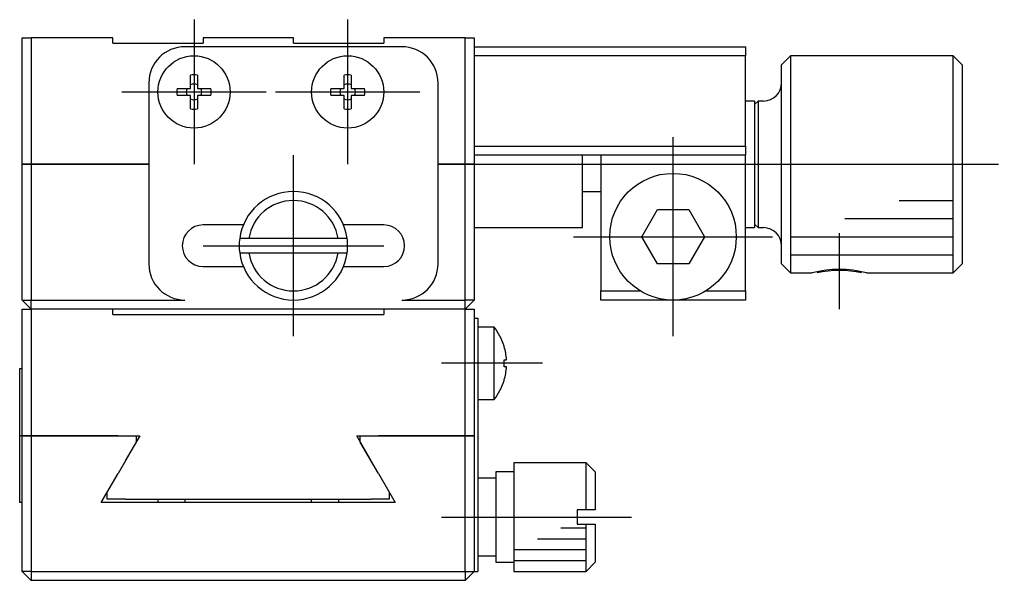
# Model space of a CAD drawing. Extents: x -67 to 175, y -96 to 83.
# Drawn here: x -12.6 to 41.5, y 52.1 to 83.1 of the extents above; entities that cross this region are included whole.
import ezdxf

# ---------------------------------------------------------------- set-up
doc = ezdxf.new("R2010")
doc.units = 0
doc.linetypes.add('CENTER', pattern=[50.8, 31.75, -6.35, 6.35, -6.35])
doc.layers.get('0').update_dxf_attribs({"linetype": 'CONTINUOUS'})
doc.layers.add('CENTER', color=1, linetype='CENTER')

msp = doc.modelspace()

# ---------------------------------------------------------------- linework, layer by layer
at = {"color": 7, "linetype": 'CONTINUOUS'}
for p, q in [((-12.5, 75.109), (-12.5, 82.109)), ((-12.5, 82.109), (-12, 82.109)), ((-12, 82.109), (-12, 75.109)), ((-7.5, 82.109), (-12, 82.109)), ((-7.5, 81.809), (-7.5, 82.109)), ((-7.5, 81.809), (-2.5, 81.809)), ((2.5, 82.109), (-2.5, 82.109)), ((-2.5, 82.109), (-2.5, 81.809)), ((2.5, 81.809), (2.5, 82.109)), ((2.5, 81.809), (7.5, 81.809)), ((12, 82.109), (7.5, 82.109)), ((7.5, 82.109), (7.5, 81.809)), ((12, 75.109), (12, 82.109)), ((12, 82.109), (12.5, 82.109)), ((12.5, 82.109), (12.5, 75.109)), ((8.5, 81.609), (-3.5, 81.609)), ((12.5, 81.609), (27.5, 81.609)), ((27.5, 81.609), (27.5, 81.109)), ((27.5, 81.109), (12.5, 81.109)), ((27.5, 76.109), (27.5, 81.109)), ((30, 81.109), (29.5, 80.609)), ((30, 81.109), (30, 69.109)), ((39, 81.109), (30, 81.109)), ((39, 69.109), (39, 81.109)), ((39.5, 80.609), (39, 81.109)), ((29.5, 69.609), (29.5, 80.609)), ((39.5, 80.609), (39.5, 69.609)), ((-5.5, 79.609), (-5.5, 69.609)), ((-3.2, 79.309), (-3.2, 80.038)), ((-2.8, 80.038), (-2.8, 79.309)), ((5.3, 79.309), (5.3, 80.038)), ((5.7, 80.038), (5.7, 79.309)), ((10.5, 69.609), (10.5, 79.609)), ((-3.929, 79.309), (-3.2, 79.309)), ((-2.8, 79.309), (-2.071, 79.309)), ((4.571, 79.309), (5.3, 79.309)), ((5.7, 79.309), (6.429, 79.309)), ((-3.2, 78.909), (-3.929, 78.909)), ((-3.2, 78.181), (-3.2, 78.909)), ((-2.071, 78.909), (-2.8, 78.909)), ((-2.8, 78.909), (-2.8, 78.181)), ((5.3, 78.909), (4.571, 78.909)), ((5.3, 78.181), (5.3, 78.909)), ((6.429, 78.909), (5.7, 78.909)), ((5.7, 78.909), (5.7, 78.181)), ((28, 78.609), (27.5, 78.609)), ((28, 78.609), (28, 71.609)), ((28.2, 78.609), (28, 78.409)), ((28.2, 78.609), (28.2, 71.609)), ((28.5, 78.609), (28.2, 78.609)), ((12.5, 76.109), (27.5, 76.109)), ((27.5, 76.109), (27.5, 75.609)), ((27.5, 75.609), (12.5, 75.609)), ((18.5, 71.609), (18.5, 75.609)), ((19.5, 75.609), (19.5, 68.109)), ((27.5, 68.109), (27.5, 75.609)), ((-12.5, 75.109), (-12, 75.109)), ((-12, 75.109), (-12.5, 75.109)), ((-12.5, 67.609), (-12.5, 75.109)), ((-12, 75.109), (-12, 67.609)), ((-5.5, 75.109), (-12, 75.109)), ((-12, 75.109), (-5.5, 75.109)), ((12, 75.109), (10.5, 75.109)), ((10.5, 75.109), (12, 75.109)), ((12, 67.609), (12, 75.109)), ((12, 75.109), (12.5, 75.109)), ((12.5, 75.109), (12, 75.109)), ((12.5, 75.109), (12.5, 67.609)), ((18.5, 73.609), (19.5, 73.609)), ((36, 73.109), (39, 73.109)), ((21.768, 71.109), (22.634, 72.609)), ((22.634, 72.609), (24.366, 72.609)), ((24.366, 72.609), (25.232, 71.109)), ((33, 72.109), (39, 72.109)), ((-0.271, 71.759), (-2.5, 71.759)), ((7.5, 71.759), (5.271, 71.759)), ((12.5, 71.609), (18.5, 71.609)), ((27.5, 71.609), (28, 71.609)), ((28, 71.809), (28.2, 71.609)), ((28.2, 71.609), (28.5, 71.609)), ((0.032, 71.009), (-0.473, 71.009)), ((4.968, 71.009), (0.032, 71.009)), ((5.473, 71.009), (4.968, 71.009)), ((22.634, 69.609), (21.768, 71.109)), ((25.232, 71.109), (24.366, 69.609)), ((30, 71.109), (39, 71.109)), ((-0.473, 70.209), (0.032, 70.209)), ((0.032, 70.209), (4.968, 70.209)), ((4.968, 70.209), (5.473, 70.209)), ((30, 70.109), (39, 70.109)), ((-2.5, 69.459), (-0.271, 69.459)), ((5.271, 69.459), (7.5, 69.459)), ((24.366, 69.609), (22.634, 69.609)), ((29.5, 69.609), (30, 69.109)), ((39, 69.109), (39.5, 69.609)), ((30, 69.109), (31.2, 69.109)), ((34.2, 69.109), (39, 69.109)), ((19.5, 68.109), (21.697, 68.109)), ((19.5, 67.609), (19.5, 68.109)), ((25.303, 68.109), (27.5, 68.109)), ((27.5, 68.109), (27.5, 67.609)), ((-12.5, 67.609), (-12, 67.109)), ((-12.5, 67.609), (-12, 67.609)), ((-12, 67.609), (-3.5, 67.609)), ((-12, 67.109), (-12, 67.609)), ((8.5, 67.609), (12, 67.609)), ((12, 67.109), (12.5, 67.609)), ((12, 67.109), (12, 67.609)), ((12.5, 67.609), (12, 67.609)), ((23.5, 67.609), (19.5, 67.609)), ((27.5, 67.609), (23.5, 67.609)), ((-12.5, 60.109), (-12.5, 67.109)), ((-12.5, 67.109), (-12, 67.109)), ((-12, 67.109), (-12, 60.109)), ((-7.5, 67.109), (-12, 67.109)), ((7.5, 67.109), (-7.5, 67.109)), ((-7.5, 66.809), (-7.5, 67.109)), ((-7.5, 66.809), (7.5, 66.809)), ((12, 67.109), (7.5, 67.109)), ((7.5, 67.109), (7.5, 66.809)), ((12, 60.109), (12, 67.109)), ((12, 67.109), (12.5, 67.109)), ((12.5, 67.109), (12.5, 60.109)), ((12.5, 66.609), (12.7, 66.609)), ((12.7, 66.609), (12.7, 64.609)), ((13.598, 66.109), (12.7, 66.109)), ((13.598, 62.109), (13.598, 66.109)), ((14.156, 65.038), (14.156, 65.059)), ((12.7, 64.609), (12.7, 54.609)), ((14.156, 63.909), (14.156, 64.309)), ((14.156, 64.309), (14.287, 64.309)), ((14.287, 63.909), (14.156, 63.909)), ((-12.65, 63.809), (-12.65, 60.109)), ((-12.5, 63.809), (-12.65, 63.809)), ((14.156, 63.159), (14.156, 63.181)), ((12.7, 62.109), (13.598, 62.109)), ((-12.65, 60.109), (-12.65, 56.409)), ((-12.5, 60.109), (-12.65, 60.109)), ((-12.5, 60.109), (-12, 60.109)), ((-12, 60.109), (-12.5, 60.109)), ((-12.5, 52.609), (-12.5, 60.109)), ((-12, 60.109), (-12, 52.609)), ((-7.2, 60.109), (-12, 60.109)), ((-12, 60.109), (-7.2, 60.109)), ((-7.2, 60.109), (-5.999, 60.109)), ((-5.999, 60.109), (-6.8, 58.721)), ((-6.2, 60.109), (-6.2, 59.761)), ((6.8, 58.721), (5.999, 60.109)), ((5.999, 60.109), (7.2, 60.109)), ((6.2, 59.761), (6.2, 60.109)), ((12, 60.109), (7.2, 60.109)), ((7.2, 60.109), (12, 60.109)), ((12, 52.609), (12, 60.109)), ((12, 60.109), (12.5, 60.109)), ((12.5, 60.109), (12, 60.109)), ((12.5, 60.109), (12.5, 52.609)), ((-6.2, 59.759), (-7.2, 58.027)), ((7.2, 58.027), (6.2, 59.759)), ((18.7, 58.609), (14.7, 58.609)), ((14.7, 58.609), (14.7, 52.609)), ((18.7, 56.009), (18.7, 58.609)), ((19.2, 58.109), (18.7, 58.609)), ((-8.134, 56.409), (-7.2, 58.027)), ((7.2, 58.027), (8.134, 56.409)), ((13.7, 58.109), (13.7, 53.109)), ((14.7, 58.109), (13.7, 58.109)), ((19.2, 58.109), (19.2, 56.009)), ((13.7, 57.759), (12.7, 57.759)), ((-7.8, 56.609), (-7.8, 56.988)), ((7.8, 56.988), (7.8, 56.609)), ((-12.5, 56.409), (-12.65, 56.409)), ((8.134, 56.409), (-8.134, 56.409)), ((-6.8, 56.609), (-7.8, 56.609)), ((-6.8, 56.609), (6.8, 56.609)), ((-5, 56.609), (-5, 56.409)), ((-3.5, 56.609), (-3.5, 56.409)), ((3.5, 56.409), (3.5, 56.609)), ((5, 56.609), (5, 56.409)), ((7.8, 56.609), (6.8, 56.609)), ((18.7, 56.009), (18.2, 56.009)), ((18.2, 56.009), (18.2, 55.209)), ((19.2, 56.009), (18.7, 56.009)), ((17.3, 55.009), (18.7, 55.009)), ((18.2, 55.209), (18.7, 55.209)), ((18.7, 52.609), (18.7, 55.209)), ((18.7, 55.209), (19.2, 55.209)), ((19.2, 55.209), (19.2, 53.109)), ((12.7, 54.609), (12.7, 52.609)), ((16, 54.409), (18.7, 54.409)), ((14.7, 53.809), (18.7, 53.809)), ((12.7, 53.459), (13.7, 53.459)), ((13.7, 53.109), (14.7, 53.109)), ((14.7, 53.209), (18.7, 53.209)), ((18.7, 52.609), (19.2, 53.109)), ((-12.5, 52.609), (-12, 52.109)), ((-12, 52.609), (-12.5, 52.609)), ((-12, 52.609), (12, 52.609)), ((-12, 52.609), (-12, 52.109)), ((12, 52.109), (12.5, 52.609)), ((12, 52.609), (12, 52.109)), ((12, 52.609), (12.5, 52.609)), ((12.5, 52.609), (12.7, 52.609)), ((14.7, 52.609), (18.7, 52.609)), ((12, 52.109), (-12, 52.109))]:
    msp.add_line(p, q, dxfattribs=at)
for centre, radius in [((-3, 79.109), 2), ((5.5, 79.109), 2), ((23.5, 71.109), 3.5)]:
    msp.add_circle(centre, radius, dxfattribs=at)
for centre, radius, start, end in [((-3.5, 79.609), 2, 90, 180), ((8.5, 79.609), 2, 0, 90), ((-3, 79.109), 0.95, 77.8468, 102.1532), ((5.5, 79.109), 0.95, 77.8468, 102.1532), ((28.5, 79.609), 1, 270, 0), ((-3, 79.109), 0.95, 167.8468, 192.1532), ((-3, 79.109), 0.435, 152.6335, 207.3665), ((-3, 79.109), 0.435, 62.6335, 117.3665), ((-3, 79.109), 0.435, 332.6335, 27.3665), ((-3, 79.109), 0.95, 347.8468, 12.1532), ((5.5, 79.109), 0.95, 167.8468, 192.1532), ((5.5, 79.109), 0.435, 152.6335, 207.3665), ((5.5, 79.109), 0.435, 62.6335, 117.3665), ((5.5, 79.109), 0.435, 332.6335, 27.3665), ((5.5, 79.109), 0.95, 347.8468, 12.1532), ((-3, 79.109), 0.435, 242.6335, 297.3665), ((5.5, 79.109), 0.435, 242.6335, 297.3665), ((-3, 79.109), 0.95, 257.8468, 282.1532), ((5.5, 79.109), 0.95, 257.8468, 282.1532), ((2.5, 70.609), 3, 7.6623, 172.3377), ((2.5, 70.609), 2.5, 9.2069, 170.7931), ((-2.5, 70.609), 1.15, 90, 270), ((7.5, 70.609), 1.15, 270, 90), ((28.5, 70.609), 1, 0, 90), ((2.5, 70.609), 3, 172.3377, 187.6623), ((2.5, 70.609), 3, 352.3377, 7.6623), ((2.5, 70.609), 3, 187.6623, 352.3377), ((2.5, 70.609), 2.5, 189.2069, 350.7931), ((-3.5, 69.609), 2, 180, 270), ((8.5, 69.609), 2, 270, 0), ((32.7, 63.435), 5.806, 77.7748, 102.2252), ((11.1, 64.109), 3.2, 17.27, 38.6822), ((11.1, 64.109), 3.194, 3.5904, 16.9053), ((11.1, 64.109), 3.194, 343.0947, 356.4096), ((11.1, 64.109), 3.2, 321.3178, 342.73)]:
    msp.add_arc(centre, radius, start, end, dxfattribs=at)
at = {"color": 3, "linetype": 'CONTINUOUS'}
msp.add_arc((32.7, 63.299), 6.001, 75.5252, 104.4748, dxfattribs=at)
at = {"layer": 'CENTER', "color": 1, "linetype": 'CENTER'}
for p, q in [((-3, 83.109), (-3, 75.109)), ((5.5, 83.109), (5.5, 75.109)), ((-7, 79.109), (1, 79.109)), ((1.5, 79.109), (9.5, 79.109)), ((23.5, 65.609), (23.5, 76.609)), ((2.5, 65.609), (2.5, 75.609)), ((10.5, 75.109), (41.5, 75.109)), ((18, 71.109), (29, 71.109)), ((32.7, 67.109), (32.7, 71.3)), ((-2.5, 70.609), (7.5, 70.609)), ((16.287, 64.109), (10.7, 64.109)), ((10.7, 55.609), (21.2, 55.609))]:
    msp.add_line(p, q, dxfattribs=at)

doc.saveas('drawing.dxf')
